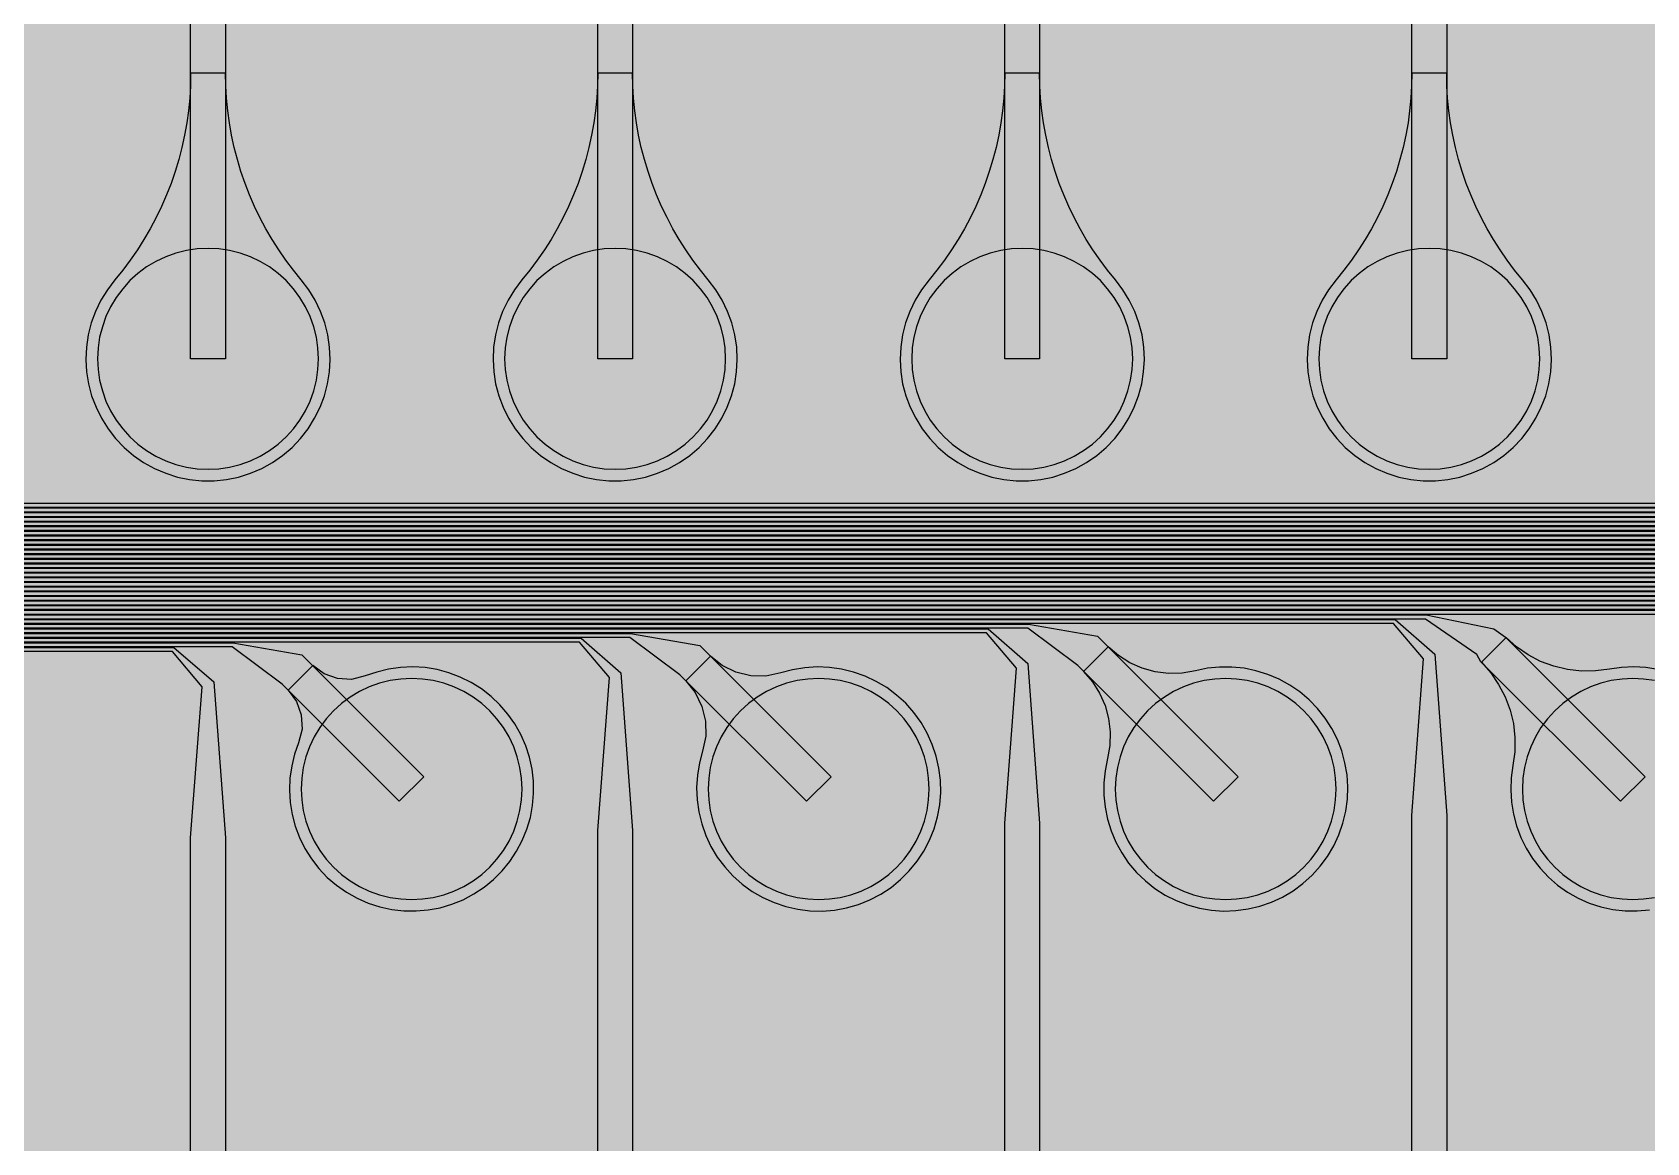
# Model space of a CAD drawing. Header units: metres. Extents: x -7231 to 10969, y -37556 to 1873.
# Drawn here: x -5395 to -4007, y -20345 to -19390 of the extents above; entities that cross this region are included whole.
import ezdxf

# ---------------------------------------------------------------- set-up
doc = ezdxf.new("R2010")
doc.units = ezdxf.units.M
for name, color, linetype in [('Metal1', 4, 'CONTINUOUS'), ('Metal2', 3, 'CONTINUOUS'), ('Polyimide', 7, 'CONTINUOUS'), ('Polyimide_Negative', 5, 'CONTINUOUS')]:
    doc.layers.add(name, color=color, linetype=linetype)

msp = doc.modelspace()

# ---------------------------------------------------------------- hatches: boundary and pattern name
at = {"layer": 'Polyimide'}
msp.add_hatch(color=7, dxfattribs=at).paths.add_polyline_path([(4065.7, -468), (4066.7, -502), (4068.5, -536), (4071.4, -570), (4075.5, -604), (4081, -638), (4088, -672), (4096.5, -706), (4106.6, -740), (4118.3, -774), (4131.6, -808), (4146.5, -842), (4162.9, -876), (4180.7, -910), (4199.8, -944), (4220.2, -978), (4241.7, -1012), (4264.2, -1046), (4287.5, -1080), (4311.5, -1114), (4336, -1148), (4360.9, -1182), (4385.9, -1216), (4410.9, -1250), (4435.7, -1284), (4460.2, -1318), (4484.2, -1352), (4507.5, -1385.9), (4530, -1419.9), (4551.5, -1453.9), (4571.9, -1487.9), (4591.1, -1521.9), (4608.9, -1555.9), (4625.3, -1589.9), (4640.1, -1623.9), (4653.4, -1657.9), (4665.1, -1691.9), (4675.2, -1725.9), (4683.7, -1759.9), (4690.7, -1793.9), (4696.2, -1827.9), (4700.3, -1861.9), (4703.2, -1895.9), (4705.1, -1929.9), (4706.1, -1963.9), (4706.4, -1997.9), (4706.5, -2031.9), (4706.5, -4793), (4710, -4838.4), (4720.2, -4882.7), (4737.1, -4925), (4760.1, -4964.2), (4788.9, -4999.5), (4822.6, -5030), (4860.5, -5055.1), (4901.8, -5074.2), (4901.8, -5074.2), (4970.7, -5105.2), (5034.7, -5145.3), (5092.8, -5193.5), (5143.8, -5249.2), (5186.9, -5311.2), (5221.2, -5378.4), (5246.2, -5449.7), (5261.4, -5523.7), (5266.5, -5599), (5261.4, -5674.3), (5246.2, -5748.3), (5221.2, -5819.6), (5186.9, -5886.8), (5143.8, -5948.8), (5092.8, -6004.5), (5034.7, -6052.7), (4970.7, -6092.8), (4901.8, -6123.8), (4860.5, -6142.9), (4822.6, -6168), (4788.9, -6198.5), (4760.1, -6233.8), (4737.1, -6273), (4720.2, -6315.3), (4710, -6359.6), (4706.5, -6405), (4706.5, -9221.5), (4710, -9266.9), (4720.2, -9311.2), (4737.1, -9353.5), (4760.1, -9392.7), (4788.9, -9428), (4822.6, -9458.5), (4860.5, -9483.6), (4901.8, -9502.7), (4970.7, -9533.7), (5034.7, -9573.8), (5092.8, -9622), (5143.8, -9677.7), (5186.9, -9739.7), (5221.2, -9806.9), (5246.2, -9878.2), (5261.4, -9952.2), (5266.5, -10027.5), (5261.4, -10102.8), (5246.2, -10176.8), (5221.2, -10248.1), (5186.9, -10315.3), (5143.8, -10377.3), (5092.8, -10433), (5034.7, -10481.2), (4970.7, -10521.3), (4901.8, -10552.3), (4860.5, -10571.4), (4822.6, -10596.5), (4788.9, -10627), (4760.1, -10662.3), (4737.1, -10701.5), (4720.2, -10743.8), (4710, -10788.1), (4706.5, -10833.5), (4706.5, -13650), (4710, -13695.4), (4720.2, -13739.7), (4737.1, -13782), (4760.1, -13821.2), (4788.9, -13856.5), (4822.6, -13887), (4860.5, -13912.1), (4901.8, -13931.2), (4970.7, -13962.2), (5034.7, -14002.2), (5092.8, -14050.5), (5143.8, -14106.2), (5186.9, -14168.2), (5221.2, -14235.4), (5246.2, -14306.7), (5261.4, -14380.7), (5266.5, -14456), (5261.4, -14531.3), (5246.2, -14605.3), (5221.2, -14676.5), (5186.9, -14743.8), (5143.8, -14805.8), (5092.8, -14861.5), (5034.7, -14909.7), (4970.7, -14949.8), (4901.8, -14980.8), (4860.5, -14999.9), (4822.6, -15025), (4788.9, -15055.5), (4760.1, -15090.8), (4737.1, -15130), (4720.2, -15172.3), (4710, -15216.6), (4706.5, -15262), (4706.5, -15456), (4720.9, -15750), (4764.1, -16041.3), (4835.7, -16326.8), (4934.9, -16604), (5060.7, -16870.2), (5212.1, -17122.7), (5387.5, -17359.2), (5585.2, -17577.3), (5803.3, -17775), (6039.8, -17950.4), (6292.3, -18101.8), (6558.4, -18227.6), (6835.6, -18326.8), (7121.2, -18398.3), (7412.4, -18441.5), (7706.5, -18456), (9969, -18456), (10047.4, -18459.8), (10125.1, -18471.4), (10201.2, -18490.4), (10275.2, -18516.9), (10346.1, -18550.5), (10413.5, -18590.8), (10476.5, -18637.6), (10534.7, -18690.3), (10587.4, -18748.5), (10634.2, -18811.5), (10674.5, -18878.9), (10708.1, -18949.8), (10734.6, -19023.8), (10753.6, -19099.9), (10765.2, -19177.6), (10769, -19256), (10769, -20895.8), (10730.2, -20951.4), (10694.6, -21009.1), (10662.2, -21068.6), (10633.2, -21129.9), (10607.6, -21192.7), (10585.5, -21256.7), (10566.9, -21322), (10552, -21388.1), (10540.8, -21455), (10533.4, -21522.3), (10529.6, -21590), (10529.6, -21657.8), (10533.4, -21725.5), (10540.8, -21792.9), (10552, -21859.7), (10566.9, -21925.9), (10585.5, -21991.1), (10607.6, -22055.2), (10633.2, -22117.9), (10662.2, -22179.2), (10694.6, -22238.7), (10730.2, -22296.4), (10769, -22352), (10769, -32454.2), (10728.7, -32510.5), (10691.7, -32568.9), (10658, -32629.3), (10627.8, -32691.6), (10601.2, -32755.4), (10578.2, -32820.7), (10558.9, -32887.1), (10543.4, -32954.5), (10531.8, -33022.7), (10524, -33091.4), (10520.1, -33160.5), (10520.1, -33229.7), (10524, -33298.8), (10531.8, -33367.5), (10543.4, -33435.7), (10558.9, -33503.1), (10578.2, -33569.5), (10601.2, -33634.8), (10627.8, -33698.6), (10658, -33760.8), (10691.7, -33821.3), (10728.7, -33879.7), (10769, -33936), (10769, -36556), (10765.2, -36634.4), (10753.6, -36712.1), (10734.6, -36788.2), (10708.1, -36862.1), (10674.5, -36933.1), (10634.2, -37000.5), (10587.4, -37063.5), (10534.7, -37121.7), (10476.5, -37174.4), (10413.5, -37221.2), (10346.1, -37261.5), (10275.2, -37295.1), (10201.2, -37321.6), (10125.1, -37340.6), (10047.4, -37352.1), (9969, -37356), (-6231, -37356), (-6309.4, -37352.1), (-6387.1, -37340.6), (-6463.2, -37321.6), (-6537.2, -37295.1), (-6608.1, -37261.5), (-6675.5, -37221.2), (-6738.5, -37174.4), (-6796.7, -37121.7), (-6849.4, -37063.5), (-6896.2, -37000.5), (-6936.5, -36933.1), (-6970.1, -36862.1), (-6996.6, -36788.2), (-7015.6, -36712.1), (-7027.2, -36634.4), (-7031, -36556), (-7031, -33936), (-6990.7, -33879.8), (-6953.7, -33821.3), (-6920, -33760.9), (-6889.8, -33698.6), (-6863.2, -33634.8), (-6840.2, -33569.5), (-6820.9, -33503.1), (-6805.4, -33435.7), (-6793.7, -33367.5), (-6785.9, -33298.8), (-6782, -33229.7), (-6782, -33160.5), (-6785.9, -33091.4), (-6793.7, -33022.7), (-6805.4, -32954.5), (-6820.9, -32887.1), (-6840.2, -32820.6), (-6863.2, -32755.4), (-6889.8, -32691.5), (-6920, -32629.3), (-6953.7, -32568.9), (-6990.7, -32510.4), (-7031, -32454.2), (-7031, -22364.8), (-6990.7, -22308.6), (-6953.7, -22250.1), (-6920, -22189.7), (-6889.8, -22127.5), (-6863.2, -22063.6), (-6840.2, -21998.4), (-6820.9, -21931.9), (-6805.4, -21864.5), (-6793.7, -21796.3), (-6785.9, -21727.6), (-6782, -21658.5), (-6782, -21589.3), (-6785.9, -21520.3), (-6793.7, -21451.5), (-6805.4, -21383.3), (-6820.9, -21315.9), (-6840.2, -21249.5), (-6863.2, -21184.2), (-6889.8, -21120.4), (-6920, -21058.1), (-6953.7, -20997.7), (-6990.7, -20939.3), (-7031, -20883), (-7031, -19256), (-7027.2, -19177.6), (-7015.6, -19099.9), (-6996.6, -19023.8), (-6970.1, -18949.8), (-6936.5, -18878.9), (-6896.2, -18811.5), (-6849.4, -18748.5), (-6796.7, -18690.3), (-6738.5, -18637.6), (-6675.5, -18590.8), (-6608.1, -18550.5), (-6537.2, -18516.9), (-6463.2, -18490.4), (-6387.1, -18471.4), (-6309.4, -18459.8), (-6231, -18456), (-3968.5, -18456), (-3674.4, -18441.5), (-3383.2, -18398.3), (-3097.6, -18326.8), (-2820.4, -18227.6), (-2554.3, -18101.8), (-2301.8, -17950.4), (-2065.3, -17775), (-1847.2, -17577.3), (-1649.5, -17359.2), (-1474.1, -17122.7), (-1322.7, -16870.2), (-1196.9, -16604), (-1097.7, -16326.8), (-1026.1, -16041.3), (-982.9, -15750), (-968.5, -15456), (-968.5, -15262), (-972, -15216.6), (-982.2, -15172.3), (-999.1, -15130), (-1022.1, -15090.8), (-1050.9, -15055.5), (-1084.6, -15025), (-1122.5, -14999.9), (-1163.8, -14980.8), (-1232.7, -14949.8), (-1296.7, -14909.7), (-1354.8, -14861.5), (-1405.8, -14805.8), (-1448.9, -14743.8), (-1483.2, -14676.5), (-1508.2, -14605.3), (-1523.4, -14531.3), (-1528.5, -14456), (-1523.4, -14380.7), (-1508.2, -14306.7), (-1483.2, -14235.4), (-1448.9, -14168.2), (-1405.8, -14106.2), (-1354.8, -14050.5), (-1296.7, -14002.2), (-1232.7, -13962.2), (-1163.8, -13931.2), (-1122.5, -13912.1), (-1084.6, -13887), (-1050.9, -13856.5), (-1022.1, -13821.2), (-999.1, -13782), (-982.2, -13739.7), (-972, -13695.4), (-968.5, -13650), (-968.5, -12309.6), (-972, -12264.3), (-982.2, -12219.9), (-999.1, -12177.7), (-1022.1, -12138.5), (-1050.9, -12103.2), (-1084.6, -12072.6), (-1122.5, -12047.5), (-1163.8, -12028.5), (-1232.7, -11997.4), (-1296.7, -11957.4), (-1354.8, -11909.1), (-1405.8, -11853.5), (-1448.9, -11791.5), (-1483.2, -11724.2), (-1508.2, -11653), (-1523.4, -11579), (-1528.5, -11503.7), (-1523.4, -11428.3), (-1508.2, -11354.4), (-1483.2, -11283.1), (-1448.9, -11215.9), (-1405.8, -11153.8), (-1354.8, -11098.2), (-1296.7, -11049.9), (-1232.7, -11009.9), (-1163.8, -10978.8), (-1122.5, -10959.8), (-1084.6, -10934.7), (-1050.9, -10904.1), (-1022.1, -10868.9), (-999.1, -10829.6), (-982.2, -10787.4), (-972, -10743), (-968.5, -10697.7), (-968.5, -9357.3), (-972, -9311.9), (-982.2, -9267.6), (-999.1, -9225.4), (-1022.1, -9186.1), (-1050.9, -9150.8), (-1084.6, -9120.3), (-1122.5, -9095.2), (-1163.8, -9076.2), (-1163.8, -9076.2), (-1232.7, -9045.1), (-1296.7, -9005.1), (-1354.8, -8956.8), (-1405.8, -8901.1), (-1448.9, -8839.1), (-1483.2, -8771.9), (-1508.2, -8700.6), (-1523.4, -8626.7), (-1528.5, -8551.3), (-1523.4, -8476), (-1508.2, -8402), (-1483.2, -8330.8), (-1448.9, -8263.5), (-1405.8, -8201.5), (-1354.8, -8145.9), (-1296.7, -8097.6), (-1232.7, -8057.6), (-1163.8, -8026.5), (-1163.8, -8026.5), (-1122.5, -8007.4), (-1084.6, -7982.4), (-1050.9, -7951.8), (-1022.1, -7916.5), (-999.1, -7877.3), (-982.2, -7835), (-972, -7790.7), (-968.5, -7745.4), (-968.5, -6405), (-972, -6359.6), (-982.2, -6315.3), (-999.1, -6273), (-1022.1, -6233.8), (-1050.9, -6198.5), (-1084.6, -6168), (-1122.5, -6142.9), (-1163.8, -6123.8), (-1163.8, -6123.8), (-1232.7, -6092.8), (-1296.7, -6052.7), (-1354.8, -6004.5), (-1405.8, -5948.8), (-1448.9, -5886.8), (-1483.2, -5819.6), (-1508.2, -5748.3), (-1523.4, -5674.3), (-1528.5, -5599), (-1523.4, -5523.7), (-1508.2, -5449.7), (-1483.2, -5378.4), (-1448.9, -5311.2), (-1405.8, -5249.2), (-1354.8, -5193.5), (-1296.7, -5145.3), (-1232.7, -5105.2), (-1163.8, -5074.2), (-1163.8, -5074.2), (-1122.5, -5055.1), (-1084.6, -5030), (-1050.9, -4999.5), (-1022.1, -4964.2), (-999.1, -4925), (-982.2, -4882.7), (-972, -4838.4), (-968.5, -4793), (-968.5, -2031.9), (-968.4, -1997.9), (-968.1, -1963.9), (-967.1, -1929.9), (-965.2, -1895.9), (-962.2, -1861.9), (-958, -1827.9), (-952.4, -1793.9), (-945.3, -1759.9), (-936.6, -1725.9), (-926.4, -1691.9), (-914.4, -1657.9), (-900.9, -1623.9), (-885.7, -1589.9), (-869.1, -1555.9), (-850.9, -1521.9), (-831.4, -1487.9), (-810.6, -1453.9), (-788.7, -1419.9), (-765.8, -1385.9), (-742.1, -1352), (-717.6, -1318), (-692.7, -1284), (-667.4, -1250), (-641.9, -1216), (-616.4, -1182), (-591.1, -1148), (-566.1, -1114), (-541.7, -1080), (-517.9, -1046), (-495, -1012), (-473.1, -978), (-452.4, -944), (-432.8, -910), (-414.7, -876), (-398, -842), (-382.9, -808), (-369.3, -774), (-357.4, -740), (-347.1, -706), (-338.4, -672), (-331.3, -638), (-325.7, -604), (-321.5, -570), (-318.6, -536), (-316.7, -502), (-315.7, -468), (-315.3, -434), (-315.2, -400), (-315.2, 401), (-315.2, 451), (-315.2, 1644), (-270.2, 1644), (-270, 1637.1), (-269.4, 1630.3), (-268.2, 1623.5), (-266.7, 1616.8), (-264.7, 1610.2), (-262.3, 1603.8), (-259.4, 1597.6), (-256.2, 1591.5), (-252.6, 1585.7), (-248.6, 1580.1), (-244.2, 1574.8), (-239.5, 1569.8), (-234.5, 1565.1), (-229.2, 1560.7), (-223.6, 1556.7), (-217.8, 1553.1), (-211.7, 1549.8), (-205.4, 1547), (-199, 1544.6), (-192.4, 1542.6), (-185.7, 1541), (-179, 1539.9), (-172.1, 1539.2), (-165.2, 1539), (-158.4, 1539.2), (-151.5, 1539.9), (-144.8, 1541), (-138.1, 1542.6), (-131.5, 1544.6), (-125.1, 1547), (-118.8, 1549.8), (-112.8, 1553.1), (-106.9, 1556.7), (-101.3, 1560.7), (-96, 1565.1), (-91, 1569.8), (-86.3, 1574.8), (-81.9, 1580.1), (-77.9, 1585.7), (-74.3, 1591.5), (-71.1, 1597.6), (-68.2, 1603.8), (-65.8, 1610.2), (-63.8, 1616.8), (-62.3, 1623.5), (-61.1, 1630.3), (-60.5, 1637.1), (-60.2, 1644), (1853, 1644), (1853, 1573), (3815.2, 1573), (3815.5, 1579.5), (3816.1, 1586.1), (3817.2, 1592.5), (3818.7, 1598.9), (3820.6, 1605.1), (3822.9, 1611.3), (3825.6, 1617.2), (3828.6, 1623), (3832.1, 1628.6), (3835.9, 1633.9), (3840.1, 1638.9), (3844.5, 1643.7), (3849.3, 1648.2), (3854.4, 1652.3), (3859.7, 1656.1), (3865.2, 1659.6), (3871, 1662.7), (3877, 1665.4), (3883.1, 1667.7), (3889.4, 1669.6), (3895.7, 1671.1), (3902.2, 1672.1), (3908.7, 1672.8), (3915.2, 1673), (3921.8, 1672.8), (3928.3, 1672.1), (3934.8, 1671.1), (3941.1, 1669.6), (3947.4, 1667.7), (3953.5, 1665.4), (3959.5, 1662.7), (3965.2, 1659.6), (3970.8, 1656.1), (3976.1, 1652.3), (3981.2, 1648.2), (3986, 1643.7), (3990.4, 1638.9), (3994.6, 1633.9), (3998.4, 1628.6), (4001.9, 1623), (4004.9, 1617.2), (4007.6, 1611.3), (4009.9, 1605.1), (4011.8, 1598.9), (4013.3, 1592.5), (4014.4, 1586.1), (4015, 1579.5), (4015.2, 1573), (4065.2, 1573), (4065.2, 451), (4065.2, 401), (4065.2, -400), (4065.3, -434), (4065.7, -468)])

# ---------------------------------------------------------------- linework, layer by layer
at = {"layer": 'Metal1'}
for points in [[(457.7, -21134.7), (-5866.2, -21134.7), (-5897.2, -21103.7), (-5897.2, -18816.3), (-5866.2, -18785.2), (-4222.8, -18785.2), (-4188.6, -18815), (-4178.5, -18953.9), (-4178.5, -19671), (-4208.5, -19671), (-4208.5, -18953.9), (-4198.4, -18819), (-4224.2, -18788.8), (-5864.8, -18788.8), (-5893.7, -18817.7), (-5893.7, -21102.3), (-5864.8, -21131.2), (456.3, -21131.2)], [(449.7, -21126.7), (-5858.2, -21126.7), (-5889.2, -21095.7), (-5889.2, -18824.3), (-5858.2, -18793.2), (-4572.8, -18793.2), (-4538.6, -18823), (-4528.5, -18960.3), (-4528.5, -19671), (-4558.5, -19671), (-4558.5, -18960.3), (-4548.4, -18827), (-4574.2, -18796.8), (-5856.8, -18796.8), (-5885.7, -18825.7), (-5885.7, -21094.3), (-5856.8, -21123.2), (448.3, -21123.2)], [(441.7, -21118.7), (-5850.2, -21118.7), (-5881.2, -21087.7), (-5881.2, -18832.3), (-5850.2, -18801.2), (-4922.8, -18801.2), (-4888.6, -18831), (-4878.5, -18966.7), (-4878.5, -19671), (-4908.5, -19671), (-4908.5, -18966.7), (-4898.4, -18835), (-4924.2, -18804.8), (-5848.8, -18804.8), (-5877.7, -18833.7), (-5877.7, -21086.3), (-5848.8, -21115.2), (440.3, -21115.2)], [(433.7, -21110.7), (-5842.2, -21110.7), (-5873.2, -21079.7), (-5873.2, -18840.3), (-5842.2, -18809.2), (-5272.8, -18809.2), (-5238.5, -18838.9), (-5228.5, -18973.1), (-5228.5, -19671), (-5258.5, -19671), (-5258.5, -18973.1), (-5248.5, -18843.1), (-5274.2, -18812.8), (-5840.8, -18812.8), (-5869.7, -18841.7), (-5869.7, -21078.3), (-5840.8, -21107.2), (432.3, -21107.2)], [(425.7, -21102.7), (-5834.2, -21102.7), (-5865.2, -21071.7), (-5865.2, -19830.3), (-5834.2, -19799.2), (-22.8, -19799.2)], [(-24.2, -19802.8), (-5832.8, -19802.8), (-5861.7, -19831.7), (-5861.7, -21070.3), (-5832.8, -21099.2), (424.3, -21099.2)], [(417.7, -21094.7), (-5826.2, -21094.7), (-5857.2, -21063.7), (-5857.2, -19838.3), (-5826.2, -19807.2), (-372.8, -19807.2)], [(-374.2, -19810.8), (-5824.8, -19810.8), (-5853.7, -19839.7), (-5853.7, -21062.3), (-5824.8, -21091.2), (416.3, -21091.2)], [(409.7, -21086.7), (-5818.2, -21086.7), (-5849.2, -21055.7), (-5849.2, -19846.3), (-5818.2, -19815.2), (-722.8, -19815.2)], [(-724.2, -19818.8), (-5816.8, -19818.8), (-5845.7, -19847.7), (-5845.7, -21054.3), (-5816.8, -21083.2), (408.3, -21083.2)], [(401.7, -21078.7), (-5810.2, -21078.7), (-5841.2, -21047.7), (-5841.2, -19854.3), (-5810.2, -19823.2), (-1072.8, -19823.2)], [(-1074.2, -19826.8), (-5808.8, -19826.8), (-5837.7, -19855.7), (-5837.7, -21046.3), (-5808.8, -21075.2), (400.3, -21075.2)], [(393.7, -21070.7), (-5802.2, -21070.7), (-5833.2, -21039.7), (-5833.2, -19862.3), (-5802.2, -19831.2), (-1422.8, -19831.2)], [(-1424.2, -19834.8), (-5800.8, -19834.8), (-5829.7, -19863.7), (-5829.7, -21038.3), (-5800.8, -21067.2), (392.3, -21067.2)], [(385.7, -21062.7), (-5794.2, -21062.7), (-5825.2, -21031.7), (-5825.2, -19870.3), (-5794.2, -19839.2), (-1772.8, -19839.2)], [(-1774.2, -19842.8), (-5792.8, -19842.8), (-5821.7, -19871.7), (-5821.7, -21030.3), (-5792.8, -21059.2), (384.3, -21059.2)], [(377.7, -21054.7), (-5786.2, -21054.7), (-5817.2, -21023.7), (-5817.2, -19878.3), (-5786.2, -19847.2), (-2122.8, -19847.2)], [(-2124.2, -19850.8), (-5784.8, -19850.8), (-5813.7, -19879.7), (-5813.7, -21022.3), (-5784.8, -21051.2), (376.3, -21051.2)], [(369.7, -21046.7), (-5778.2, -21046.7), (-5809.2, -21015.7), (-5809.2, -19886.3), (-5778.2, -19855.2), (-2472.8, -19855.2)], [(-2474.2, -19858.8), (-5776.8, -19858.8), (-5805.7, -19887.7), (-5805.7, -21014.3), (-5776.8, -21043.2), (368.3, -21043.2)], [(361.7, -21038.7), (-5770.2, -21038.7), (-5801.2, -21007.7), (-5801.2, -19894.3), (-5770.2, -19863.2), (-2822.8, -19863.2), (-2788.7, -19893), (-2778.5, -20038.3), (-2778.5, -20781), (-2808.5, -20781), (-2808.5, -20038.3), (-2798.3, -19897), (-2824.2, -19866.8), (-5768.8, -19866.8), (-5797.7, -19895.7), (-5797.7, -21006.3), (-5768.8, -21035.2), (360.3, -21035.2)], [(353.7, -21030.7), (-5762.2, -21030.7), (-5793.2, -20999.7), (-5793.2, -19902.3), (-5762.2, -19871.2), (-3172.8, -19871.2), (-3138.7, -19901), (-3128.5, -20044.7), (-3128.5, -20781), (-3158.5, -20781), (-3158.5, -20044.7), (-3148.3, -19905), (-3174.2, -19874.8), (-5760.8, -19874.8), (-5789.7, -19903.7), (-5789.7, -20998.3), (-5760.8, -21027.2), (352.3, -21027.2)], [(345.7, -21022.7), (-5754.2, -21022.7), (-5785.2, -20991.7), (-5785.2, -19910.3), (-5754.2, -19879.2), (-3522.8, -19879.2), (-3488.7, -19909), (-3478.5, -20051.1), (-3478.5, -20781), (-3508.5, -20781), (-3508.5, -20051.1), (-3498.3, -19913), (-3524.2, -19882.8), (-5752.8, -19882.8), (-5781.7, -19911.7), (-5781.7, -20990.3), (-5752.8, -21019.2), (344.3, -21019.2)], [(337.7, -21014.7), (-5746.2, -21014.7), (-5777.2, -20983.7), (-5777.2, -19918.3), (-5746.2, -19887.2), (-3872.8, -19887.2), (-3838.6, -19917), (-3828.5, -20057.5), (-3828.5, -20781), (-3858.5, -20781), (-3858.5, -20057.5), (-3848.4, -19921), (-3874.2, -19890.8), (-5744.8, -19890.8), (-5773.7, -19919.7), (-5773.7, -20982.3), (-5744.8, -21011.2), (336.3, -21011.2)], [(329.7, -21006.7), (-5738.2, -21006.7), (-5769.2, -20975.7), (-5769.2, -19926.3), (-5738.2, -19895.2), (-4222.8, -19895.2), (-4188.6, -19925), (-4178.5, -20063.9), (-4178.5, -20781), (-4208.5, -20781), (-4208.5, -20063.9), (-4198.4, -19929), (-4224.2, -19898.8), (-5736.8, -19898.8), (-5765.7, -19927.7), (-5765.7, -20974.3), (-5736.8, -21003.2), (328.3, -21003.2)], [(321.7, -20998.7), (-5730.2, -20998.7), (-5761.2, -20967.7), (-5761.2, -19934.3), (-5730.2, -19903.2), (-4572.8, -19903.2), (-4538.6, -19933), (-4528.5, -20070.3), (-4528.5, -20781), (-4558.5, -20781), (-4558.5, -20070.3), (-4548.4, -19937), (-4574.2, -19906.8), (-5728.8, -19906.8), (-5757.7, -19935.7), (-5757.7, -20966.3), (-5728.8, -20995.2), (320.3, -20995.2)], [(313.7, -20990.7), (-5722.2, -20990.7), (-5753.2, -20959.7), (-5753.2, -19942.3), (-5722.2, -19911.2), (-4922.8, -19911.2), (-4888.6, -19941), (-4878.5, -20076.7), (-4878.5, -20781), (-4908.5, -20781), (-4908.5, -20076.7), (-4898.4, -19945), (-4924.2, -19914.8), (-5720.8, -19914.8), (-5749.7, -19943.7), (-5749.7, -20958.3), (-5720.8, -20987.2), (312.3, -20987.2)], [(305.7, -20982.7), (-5714.2, -20982.7), (-5745.2, -20951.7), (-5745.2, -19950.3), (-5714.2, -19919.2), (-5272.8, -19919.2), (-5238.5, -19948.9), (-5228.5, -20083.1), (-5228.5, -20781), (-5258.5, -20781), (-5258.5, -20083.1), (-5248.5, -19953.1), (-5274.2, -19922.8), (-5712.8, -19922.8), (-5741.7, -19951.7), (-5741.7, -20950.3), (-5712.8, -20979.2), (304.3, -20979.2)]]:
    msp.add_lwpolyline(points, dxfattribs=at)
for points in [[(-5258.5, -19425.4), (-5258.7, -19436.2), (-5259.3, -19446.9), (-5260.4, -19457.6), (-5261.8, -19468.2), (-5263.7, -19478.8), (-5266, -19489.3), (-5268.7, -19499.6), (-5271.8, -19509.9), (-5275.3, -19520.1), (-5279.2, -19530.1), (-5283.5, -19539.9), (-5288.1, -19549.6), (-5293.2, -19559.1), (-5298.6, -19568.4), (-5304.3, -19577.4), (-5310.4, -19586.2), (-5316.9, -19594.8), (-5323.6, -19603.1), (-5330.1, -19611.6), (-5335.6, -19620.6), (-5340.2, -19630.2), (-5343.9, -19640.1), (-5346.5, -19650.4), (-5348, -19660.9), (-5348.5, -19671.5), (-5347.9, -19682.1), (-5346.3, -19692.6), (-5343.6, -19702.8), (-5339.8, -19712.7), (-5335.1, -19722.2), (-5329.5, -19731.2), (-5323, -19739.6), (-5315.7, -19747.3), (-5307.6, -19754.2), (-5298.9, -19760.2), (-5289.6, -19765.3), (-5279.9, -19769.5), (-5269.7, -19772.7), (-5259.4, -19774.8), (-5248.8, -19775.9), (-5238.2, -19775.9), (-5227.6, -19774.8), (-5217.3, -19772.7), (-5207.1, -19769.5), (-5197.4, -19765.3), (-5188.1, -19760.2), (-5179.4, -19754.2), (-5171.3, -19747.3), (-5164, -19739.6), (-5157.5, -19731.2), (-5151.9, -19722.2), (-5147.2, -19712.7), (-5143.4, -19702.8), (-5140.7, -19692.6), (-5139.1, -19682.1), (-5138.5, -19671.5), (-5139, -19660.9), (-5140.5, -19650.4), (-5143.1, -19640.1), (-5146.8, -19630.2), (-5151.4, -19620.6), (-5156.9, -19611.6), (-5163.4, -19603.1), (-5170.1, -19594.8), (-5176.6, -19586.2), (-5182.7, -19577.4), (-5188.4, -19568.4), (-5193.8, -19559.1), (-5198.9, -19549.6), (-5203.5, -19539.9), (-5207.8, -19530.1), (-5211.7, -19520.1), (-5215.2, -19509.9), (-5218.3, -19499.6), (-5221, -19489.3), (-5223.3, -19478.8), (-5225.2, -19468.2), (-5226.6, -19457.6), (-5227.7, -19446.9), (-5228.3, -19436.2), (-5228.5, -19425.4), (-5258.5, -19425.4)], [(-4908.5, -19425.4), (-4908.7, -19436.2), (-4909.3, -19446.9), (-4910.4, -19457.6), (-4911.8, -19468.2), (-4913.7, -19478.8), (-4916, -19489.3), (-4918.7, -19499.6), (-4921.8, -19509.9), (-4925.3, -19520.1), (-4929.2, -19530.1), (-4933.5, -19539.9), (-4938.1, -19549.6), (-4943.2, -19559.1), (-4948.6, -19568.4), (-4954.3, -19577.4), (-4960.4, -19586.2), (-4966.9, -19594.8), (-4973.6, -19603.1), (-4980.1, -19611.6), (-4985.6, -19620.6), (-4990.2, -19630.2), (-4993.9, -19640.1), (-4996.5, -19650.4), (-4998, -19660.9), (-4998.5, -19671.5), (-4997.9, -19682.1), (-4996.3, -19692.6), (-4993.6, -19702.8), (-4989.8, -19712.7), (-4985.1, -19722.2), (-4979.5, -19731.2), (-4973, -19739.6), (-4965.7, -19747.3), (-4957.6, -19754.2), (-4948.9, -19760.2), (-4939.6, -19765.3), (-4929.9, -19769.5), (-4919.7, -19772.7), (-4909.4, -19774.8), (-4898.8, -19775.9), (-4888.2, -19775.9), (-4877.6, -19774.8), (-4867.3, -19772.7), (-4857.1, -19769.5), (-4847.4, -19765.3), (-4838.1, -19760.2), (-4829.4, -19754.2), (-4821.3, -19747.3), (-4814, -19739.6), (-4807.5, -19731.2), (-4801.9, -19722.2), (-4797.2, -19712.7), (-4793.4, -19702.8), (-4790.7, -19692.6), (-4789.1, -19682.1), (-4788.5, -19671.5), (-4789, -19660.9), (-4790.5, -19650.4), (-4793.1, -19640.1), (-4796.8, -19630.2), (-4801.4, -19620.6), (-4806.9, -19611.6), (-4813.4, -19603.1), (-4820.1, -19594.8), (-4826.6, -19586.2), (-4832.7, -19577.4), (-4838.4, -19568.4), (-4843.8, -19559.1), (-4848.9, -19549.6), (-4853.5, -19539.9), (-4857.8, -19530.1), (-4861.7, -19520.1), (-4865.2, -19509.9), (-4868.3, -19499.6), (-4871, -19489.3), (-4873.3, -19478.8), (-4875.2, -19468.2), (-4876.6, -19457.6), (-4877.7, -19446.9), (-4878.3, -19436.2), (-4878.5, -19425.4), (-4908.5, -19425.4)], [(-4558.5, -19425.4), (-4558.7, -19436.2), (-4559.3, -19446.9), (-4560.4, -19457.6), (-4561.8, -19468.2), (-4563.7, -19478.8), (-4566, -19489.3), (-4568.7, -19499.6), (-4571.8, -19509.9), (-4575.3, -19520.1), (-4579.2, -19530.1), (-4583.5, -19539.9), (-4588.1, -19549.6), (-4593.2, -19559.1), (-4598.6, -19568.4), (-4604.3, -19577.4), (-4610.4, -19586.2), (-4616.9, -19594.8), (-4623.6, -19603.1), (-4630.1, -19611.6), (-4635.6, -19620.6), (-4640.2, -19630.2), (-4643.9, -19640.1), (-4646.5, -19650.4), (-4648, -19660.9), (-4648.5, -19671.5), (-4647.9, -19682.1), (-4646.3, -19692.6), (-4643.6, -19702.8), (-4639.8, -19712.7), (-4635.1, -19722.2), (-4629.5, -19731.2), (-4623, -19739.6), (-4615.7, -19747.3), (-4607.6, -19754.2), (-4598.9, -19760.2), (-4589.6, -19765.3), (-4579.9, -19769.5), (-4569.7, -19772.7), (-4559.4, -19774.8), (-4548.8, -19775.9), (-4538.2, -19775.9), (-4527.6, -19774.8), (-4517.3, -19772.7), (-4507.1, -19769.5), (-4497.4, -19765.3), (-4488.1, -19760.2), (-4479.4, -19754.2), (-4471.3, -19747.3), (-4464, -19739.6), (-4457.5, -19731.2), (-4451.9, -19722.2), (-4447.2, -19712.7), (-4443.4, -19702.8), (-4440.7, -19692.6), (-4439.1, -19682.1), (-4438.5, -19671.5), (-4439, -19660.9), (-4440.5, -19650.4), (-4443.1, -19640.1), (-4446.8, -19630.2), (-4451.4, -19620.6), (-4456.9, -19611.6), (-4463.4, -19603.1), (-4470.1, -19594.8), (-4476.6, -19586.2), (-4482.7, -19577.4), (-4488.4, -19568.4), (-4493.8, -19559.1), (-4498.9, -19549.6), (-4503.5, -19539.9), (-4507.8, -19530.1), (-4511.7, -19520.1), (-4515.2, -19509.9), (-4518.3, -19499.6), (-4521, -19489.3), (-4523.3, -19478.8), (-4525.2, -19468.2), (-4526.6, -19457.6), (-4527.7, -19446.9), (-4528.3, -19436.2), (-4528.5, -19425.4), (-4558.5, -19425.4)], [(-4208.5, -19425.4), (-4208.7, -19436.2), (-4209.3, -19446.9), (-4210.4, -19457.6), (-4211.8, -19468.2), (-4213.7, -19478.8), (-4216, -19489.3), (-4218.7, -19499.6), (-4221.8, -19509.9), (-4225.3, -19520.1), (-4229.2, -19530.1), (-4233.5, -19539.9), (-4238.1, -19549.6), (-4243.2, -19559.1), (-4248.6, -19568.4), (-4254.3, -19577.4), (-4260.4, -19586.2), (-4266.9, -19594.8), (-4273.6, -19603.1), (-4280.1, -19611.6), (-4285.6, -19620.6), (-4290.2, -19630.2), (-4293.9, -19640.1), (-4296.5, -19650.4), (-4298, -19660.9), (-4298.5, -19671.5), (-4297.9, -19682.1), (-4296.3, -19692.6), (-4293.6, -19702.8), (-4289.8, -19712.7), (-4285.1, -19722.2), (-4279.5, -19731.2), (-4273, -19739.6), (-4265.7, -19747.3), (-4257.6, -19754.2), (-4248.9, -19760.2), (-4239.6, -19765.3), (-4229.9, -19769.5), (-4219.7, -19772.7), (-4209.4, -19774.8), (-4198.8, -19775.9), (-4188.2, -19775.9), (-4177.6, -19774.8), (-4167.3, -19772.7), (-4157.1, -19769.5), (-4147.4, -19765.3), (-4138.1, -19760.2), (-4129.4, -19754.2), (-4121.3, -19747.3), (-4114, -19739.6), (-4107.5, -19731.2), (-4101.9, -19722.2), (-4097.2, -19712.7), (-4093.4, -19702.8), (-4090.7, -19692.6), (-4089.1, -19682.1), (-4088.5, -19671.5), (-4089, -19660.9), (-4090.5, -19650.4), (-4093.1, -19640.1), (-4096.8, -19630.2), (-4101.4, -19620.6), (-4106.9, -19611.6), (-4113.4, -19603.1), (-4120.1, -19594.8), (-4126.6, -19586.2), (-4132.7, -19577.4), (-4138.4, -19568.4), (-4143.8, -19559.1), (-4148.9, -19549.6), (-4153.5, -19539.9), (-4157.8, -19530.1), (-4161.7, -19520.1), (-4165.2, -19509.9), (-4168.3, -19499.6), (-4171, -19489.3), (-4173.3, -19478.8), (-4175.2, -19468.2), (-4176.6, -19457.6), (-4177.7, -19446.9), (-4178.3, -19436.2), (-4178.5, -19425.4), (-4208.5, -19425.4)]]:
    msp.add_lwpolyline(points, close=True, dxfattribs=at)
at = {"layer": 'Metal2'}
for points in [[(429.7, -21106.7), (-5838.2, -21106.7), (-5869.2, -21075.7), (-5869.2, -19826.3), (-5838.2, -19795.2), (10.8, -19795.2)], [(9.8, -19798.8), (-5836.8, -19798.8), (-5865.7, -19827.7), (-5865.7, -21074.3), (-5836.8, -21103.2), (428.3, -21103.2)], [(421.7, -21098.7), (-5830.2, -21098.7), (-5861.2, -21067.7), (-5861.2, -19834.3), (-5830.2, -19803.2), (-339.3, -19803.2)], [(-340.2, -19806.8), (-5828.8, -19806.8), (-5857.7, -19835.7), (-5857.7, -21066.3), (-5828.8, -21095.2), (420.3, -21095.2)], [(413.7, -21090.7), (-5822.2, -21090.7), (-5853.2, -21059.7), (-5853.2, -19842.3), (-5822.2, -19811.2), (-689.3, -19811.2)], [(-690.2, -19814.8), (-5820.8, -19814.8), (-5849.7, -19843.7), (-5849.7, -21058.3), (-5820.8, -21087.2), (412.3, -21087.2)], [(405.7, -21082.7), (-5814.2, -21082.7), (-5845.2, -21051.7), (-5845.2, -19850.3), (-5814.2, -19819.2), (-1039.3, -19819.2)], [(-1040.2, -19822.7), (-5812.8, -19822.7), (-5841.7, -19851.7), (-5841.7, -21050.3), (-5812.8, -21079.2), (404.3, -21079.2)], [(397.7, -21074.7), (-5806.2, -21074.7), (-5837.2, -21043.7), (-5837.2, -19858.3), (-5806.2, -19827.2), (-1389.3, -19827.2)], [(-1390.2, -19830.8), (-5804.8, -19830.8), (-5833.7, -19859.7), (-5833.7, -21042.3), (-5804.8, -21071.2), (396.3, -21071.2)], [(389.7, -21066.7), (-5798.2, -21066.7), (-5829.2, -21035.7), (-5829.2, -19866.3), (-5798.2, -19835.2), (-1739.3, -19835.2)], [(-1740.1, -19838.8), (-5796.8, -19838.8), (-5825.7, -19867.7), (-5825.7, -21034.3), (-5796.8, -21063.2), (388.3, -21063.2)], [(381.7, -21058.7), (-5790.2, -21058.7), (-5821.2, -21027.7), (-5821.2, -19874.3), (-5790.2, -19843.2), (-2089.3, -19843.2)], [(-2090.1, -19846.8), (-5788.8, -19846.8), (-5817.7, -19875.7), (-5817.7, -21026.3), (-5788.8, -21055.2), (380.3, -21055.2)], [(373.7, -21050.7), (-5782.2, -21050.7), (-5813.2, -21019.7), (-5813.2, -19882.3), (-5782.2, -19851.2), (-2439.3, -19851.2)], [(-2440.1, -19854.7), (-5780.8, -19854.7), (-5809.7, -19883.7), (-5809.7, -21018.3), (-5780.8, -21047.2), (372.3, -21047.2)], [(365.7, -21042.7), (-5774.2, -21042.7), (-5805.2, -21011.7), (-5805.2, -19890.3), (-5774.2, -19859.2), (-2789.3, -19859.2), (-2734.5, -19876.3), (-2711.4, -19898.2), (-2606.7, -20031.7), (-2630.3, -20050.3), (-2735.1, -19916.7), (-2747.9, -19892.9), (-2790.1, -19862.8), (-5772.8, -19862.8), (-5801.7, -19891.7), (-5801.7, -21010.3), (-5772.8, -21039.2), (364.3, -21039.2)], [(357.7, -21034.7), (-5766.2, -21034.7), (-5797.2, -21003.7), (-5797.2, -19898.3), (-5766.2, -19867.2), (-3170.2, -19867.2), (-3114.1, -19882.4), (-3077.9, -19910.4), (-2957.9, -20030.4), (-2979.1, -20051.6), (-3099.1, -19931.6), (-3124.5, -19898), (-3170.8, -19870.8), (-5764.8, -19870.8), (-5793.7, -19899.7), (-5793.7, -21002.3), (-5764.8, -21031.2), (356.3, -21031.2)], [(349.7, -21026.7), (-5758.2, -21026.7), (-5789.2, -20995.7), (-5789.2, -19906.3), (-5758.2, -19875.2), (-3512.2, -19875.2), (-3455.5, -19889.6), (-3427.9, -19910.4), (-3307.9, -20030.4), (-3329.1, -20051.6), (-3449.1, -19931.6), (-3467, -19906.8), (-3512.8, -19878.8), (-5756.8, -19878.8), (-5785.7, -19907.7), (-5785.7, -20994.3), (-5756.8, -21023.2), (348.3, -21023.2)], [(341.7, -21018.7), (-5750.2, -21018.7), (-5781.2, -20987.7), (-5781.2, -19914.3), (-5750.2, -19883.2), (-3854.2, -19883.2), (-3796.8, -19896.6), (-3777.9, -19910.4), (-3657.9, -20030.4), (-3679.1, -20051.6), (-3799.1, -19931.6), (-3809.7, -19915.9), (-3854.8, -19886.7), (-5748.8, -19886.7), (-5777.7, -19915.7), (-5777.7, -20986.3), (-5748.8, -21015.2), (340.3, -21015.2)], [(333.7, -21010.7), (-5742.2, -21010.7), (-5773.2, -20979.7), (-5773.2, -19922.3), (-5742.2, -19891.2), (-4196.2, -19891.2), (-4137.9, -19903.2), (-4127.9, -19910.4), (-4007.9, -20030.4), (-4029.1, -20051.6), (-4149.1, -19931.6), (-4152.7, -19925.3), (-4196.8, -19894.8), (-5740.8, -19894.8), (-5769.7, -19923.7), (-5769.7, -20978.3), (-5740.8, -21007.2), (332.3, -21007.2)], [(325.7, -21002.7), (-5734.2, -21002.7), (-5765.2, -20971.7), (-5765.2, -19930.3), (-5734.2, -19899.2), (-4538.2, -19899.2), (-4478.8, -19909.5), (-4357.9, -20030.4), (-4379.1, -20051.6), (-4495.8, -19934.9), (-4538.8, -19902.8), (-5732.8, -19902.8), (-5761.7, -19931.7), (-5761.7, -20970.3), (-5732.8, -20999.2), (324.3, -20999.2)], [(317.7, -20994.7), (-5726.2, -20994.7), (-5757.2, -20963.7), (-5757.2, -19938.3), (-5726.2, -19907.2), (-4880.2, -19907.2), (-4820.8, -19917.5), (-4707.9, -20030.4), (-4729.1, -20051.6), (-4837.8, -19942.9), (-4880.8, -19910.8), (-5724.8, -19910.8), (-5753.7, -19939.7), (-5753.7, -20962.3), (-5724.8, -20991.2), (316.3, -20991.2)], [(309.7, -20986.7), (-5718.2, -20986.7), (-5749.2, -20955.7), (-5749.2, -19946.3), (-5718.2, -19915.2), (-5222.2, -19915.2), (-5162.8, -19925.5), (-5057.9, -20030.4), (-5079.1, -20051.6), (-5179.8, -19950.9), (-5222.8, -19918.7), (-5716.8, -19918.7), (-5745.7, -19947.7), (-5745.7, -20954.3), (-5716.8, -20983.2), (308.3, -20983.2)], [(-3996.9, -19938.3), (-4007.2, -19936.6), (-4017.7, -19936), (-4028.2, -19936.4), (-4038.6, -19937.9), (-4050.6, -19939.5), (-4062.7, -19939.6), (-4074.7, -19938.3), (-4086.4, -19935.4), (-4097.8, -19931.2), (-4108.5, -19925.6), (-4118.5, -19918.8), (-4127.5, -19910.8), (-4148.7, -19932), (-4148.7, -19932), (-4140.7, -19941), (-4133.9, -19951), (-4128.3, -19961.7), (-4124.1, -19973.1), (-4121.2, -19984.8), (-4119.9, -19996.8), (-4120, -20008.9), (-4121.6, -20020.9), (-4123.1, -20031.3), (-4123.5, -20041.8), (-4122.9, -20052.3), (-4121.2, -20062.6), (-4118.6, -20072.8), (-4114.9, -20082.6), (-4110.3, -20092), (-4104.7, -20100.9), (-4098.3, -20109.2), (-4091.1, -20116.8), (-4083.2, -20123.7), (-4074.6, -20129.7), (-4065.5, -20134.9), (-4055.9, -20139.1), (-4045.9, -20142.4), (-4035.6, -20144.6), (-4025.2, -20145.8), (-4014.7, -20145.9), (-4004.3, -20145)]]:
    msp.add_lwpolyline(points, dxfattribs=at)
for points in [[(-4832.7, -19948), (-4824.6, -19958.1), (-4818.9, -19969.9), (-4815.8, -19982.6), (-4815.6, -19995.6), (-4818.3, -20008.4), (-4821.1, -20018.6), (-4822.8, -20029), (-4823.5, -20039.6), (-4823.1, -20050.2), (-4821.6, -20060.6), (-4819.1, -20070.9), (-4815.6, -20080.9), (-4811.1, -20090.5), (-4805.7, -20099.6), (-4799.3, -20108), (-4792.2, -20115.8), (-4784.3, -20122.9), (-4775.7, -20129.1), (-4766.5, -20134.4), (-4756.9, -20138.7), (-4746.8, -20142.1), (-4736.5, -20144.4), (-4726, -20145.7), (-4715.4, -20146), (-4704.9, -20145.1), (-4694.5, -20143.2), (-4684.3, -20140.3), (-4674.5, -20136.3), (-4665.1, -20131.4), (-4656.3, -20125.6), (-4648.1, -20118.9), (-4640.6, -20111.4), (-4633.9, -20103.2), (-4628.1, -20094.4), (-4623.2, -20085), (-4619.2, -20075.2), (-4616.3, -20065), (-4614.4, -20054.6), (-4613.5, -20044.1), (-4613.8, -20033.5), (-4615.1, -20023), (-4617.4, -20012.7), (-4620.8, -20002.6), (-4625.1, -19993), (-4630.4, -19983.8), (-4636.6, -19975.2), (-4643.7, -19967.3), (-4651.5, -19960.2), (-4659.9, -19953.8), (-4669, -19948.4), (-4678.6, -19943.9), (-4688.6, -19940.4), (-4698.9, -19937.9), (-4709.3, -19936.4), (-4719.9, -19936), (-4730.5, -19936.7), (-4740.9, -19938.4), (-4751.1, -19941.2), (-4763.9, -19943.9), (-4776.9, -19943.7), (-4789.6, -19940.6), (-4801.4, -19934.9), (-4811.5, -19926.8), (-4832.7, -19948)], [(-4490.7, -19940), (-4483.2, -19948.8), (-4477, -19958.6), (-4472.3, -19969.2), (-4469.2, -19980.4), (-4467.8, -19991.9), (-4468.2, -20003.5), (-4470.2, -20014.9), (-4472.3, -20025.3), (-4473.4, -20035.7), (-4473.4, -20046.2), (-4472.3, -20056.7), (-4470.2, -20067), (-4467.1, -20077.1), (-4463, -20086.8), (-4457.9, -20096), (-4452, -20104.7), (-4445.2, -20112.7), (-4437.6, -20120), (-4429.4, -20126.6), (-4420.5, -20132.2), (-4411.1, -20137), (-4401.3, -20140.7), (-4391.1, -20143.5), (-4380.8, -20145.3), (-4370.3, -20146), (-4359.7, -20145.6), (-4349.3, -20144.2), (-4339.1, -20141.8), (-4329.1, -20138.3), (-4319.6, -20133.9), (-4310.5, -20128.5), (-4302.1, -20122.3), (-4294.3, -20115.2), (-4287.2, -20107.4), (-4281, -20099), (-4275.6, -20089.9), (-4271.2, -20080.4), (-4267.7, -20070.4), (-4265.3, -20060.2), (-4263.9, -20049.8), (-4263.5, -20039.2), (-4264.2, -20028.7), (-4266, -20018.4), (-4268.8, -20008.2), (-4272.5, -19998.4), (-4277.3, -19989), (-4282.9, -19980.1), (-4289.5, -19971.9), (-4296.8, -19964.3), (-4304.8, -19957.5), (-4313.5, -19951.6), (-4322.7, -19946.5), (-4332.4, -19942.4), (-4342.5, -19939.3), (-4352.8, -19937.2), (-4363.3, -19936.1), (-4373.8, -19936.1), (-4384.2, -19937.2), (-4394.6, -19939.3), (-4406, -19941.3), (-4417.6, -19941.7), (-4429.1, -19940.3), (-4440.3, -19937.2), (-4450.9, -19932.5), (-4460.7, -19926.3), (-4469.5, -19918.8), (-4490.7, -19940)], [(-5174.7, -19956), (-5167.5, -19965.7), (-5163.4, -19977.2), (-5162.7, -19989.4), (-5165.7, -20001.2), (-5169.1, -20011.1), (-5171.6, -20021.2), (-5173.1, -20031.6), (-5173.5, -20042.1), (-5172.9, -20052.6), (-5171.2, -20062.9), (-5168.5, -20073), (-5164.8, -20082.8), (-5160.2, -20092.2), (-5154.6, -20101.1), (-5148.2, -20109.4), (-5141, -20117), (-5133, -20123.8), (-5124.5, -20129.8), (-5115.3, -20135), (-5105.7, -20139.2), (-5095.8, -20142.4), (-5085.5, -20144.6), (-5075.1, -20145.8), (-5064.6, -20145.9), (-5054.2, -20145), (-5043.9, -20143.1), (-5033.9, -20140.1), (-5024.2, -20136.2), (-5014.9, -20131.3), (-5006.2, -20125.5), (-4998.1, -20118.9), (-4990.6, -20111.4), (-4984, -20103.3), (-4978.2, -20094.6), (-4973.3, -20085.3), (-4969.4, -20075.6), (-4966.4, -20065.6), (-4964.5, -20055.3), (-4963.6, -20044.9), (-4963.7, -20034.4), (-4964.9, -20024), (-4967.1, -20013.7), (-4970.3, -20003.8), (-4974.5, -19994.2), (-4979.7, -19985), (-4985.7, -19976.5), (-4992.5, -19968.5), (-5000.1, -19961.3), (-5008.4, -19954.9), (-5017.3, -19949.3), (-5026.7, -19944.7), (-5036.5, -19941), (-5046.6, -19938.3), (-5056.9, -19936.6), (-5067.4, -19936), (-5077.9, -19936.4), (-5088.3, -19937.9), (-5098.4, -19940.4), (-5108.3, -19943.8), (-5120.1, -19946.8), (-5132.3, -19946.1), (-5143.8, -19942), (-5153.5, -19934.8), (-5174.7, -19956)]]:
    msp.add_lwpolyline(points, close=True, dxfattribs=at)
at = {"layer": 'Polyimide_Negative'}
for points in [[(-5148.5, -19671), (-5149, -19661.7), (-5150.3, -19652.5), (-5152.6, -19643.4), (-5155.7, -19634.6), (-5159.7, -19626.2), (-5164.5, -19618.2), (-5170.1, -19610.7), (-5176.3, -19603.8), (-5183.2, -19597.6), (-5190.7, -19592), (-5198.7, -19587.2), (-5207.1, -19583.2), (-5215.9, -19580.1), (-5225, -19577.8), (-5234.2, -19576.5), (-5243.5, -19576), (-5252.8, -19576.5), (-5262, -19577.8), (-5271.1, -19580.1), (-5279.9, -19583.2), (-5288.3, -19587.2), (-5296.3, -19592), (-5303.8, -19597.6), (-5310.7, -19603.8), (-5316.9, -19610.7), (-5322.5, -19618.2), (-5327.3, -19626.2), (-5331.3, -19634.6), (-5334.4, -19643.4), (-5336.7, -19652.5), (-5338, -19661.7), (-5338.5, -19671), (-5338, -19680.3), (-5336.7, -19689.5), (-5334.4, -19698.6), (-5331.3, -19707.4), (-5327.3, -19715.8), (-5322.5, -19723.8), (-5316.9, -19731.3), (-5310.7, -19738.2), (-5303.8, -19744.4), (-5296.3, -19750), (-5288.3, -19754.8), (-5279.9, -19758.8), (-5271.1, -19761.9), (-5262, -19764.2), (-5252.8, -19765.5), (-5243.5, -19766), (-5234.2, -19765.5), (-5225, -19764.2), (-5215.9, -19761.9), (-5207.1, -19758.8), (-5198.7, -19754.8), (-5190.7, -19750), (-5183.2, -19744.4), (-5176.3, -19738.2), (-5170.1, -19731.3), (-5164.5, -19723.8), (-5159.7, -19715.8), (-5155.7, -19707.4), (-5152.6, -19698.6), (-5150.3, -19689.5), (-5149, -19680.3), (-5148.5, -19671)], [(-4798.5, -19671), (-4799, -19661.7), (-4800.3, -19652.5), (-4802.6, -19643.4), (-4805.7, -19634.6), (-4809.7, -19626.2), (-4814.5, -19618.2), (-4820.1, -19610.7), (-4826.3, -19603.8), (-4833.2, -19597.6), (-4840.7, -19592), (-4848.7, -19587.2), (-4857.1, -19583.2), (-4865.9, -19580.1), (-4875, -19577.8), (-4884.2, -19576.5), (-4893.5, -19576), (-4902.8, -19576.5), (-4912, -19577.8), (-4921.1, -19580.1), (-4929.9, -19583.2), (-4938.3, -19587.2), (-4946.3, -19592), (-4953.8, -19597.6), (-4960.7, -19603.8), (-4966.9, -19610.7), (-4972.5, -19618.2), (-4977.3, -19626.2), (-4981.3, -19634.6), (-4984.4, -19643.4), (-4986.7, -19652.5), (-4988, -19661.7), (-4988.5, -19671), (-4988, -19680.3), (-4986.7, -19689.5), (-4984.4, -19698.6), (-4981.3, -19707.4), (-4977.3, -19715.8), (-4972.5, -19723.8), (-4966.9, -19731.3), (-4960.7, -19738.2), (-4953.8, -19744.4), (-4946.3, -19750), (-4938.3, -19754.8), (-4929.9, -19758.8), (-4921.1, -19761.9), (-4912, -19764.2), (-4902.8, -19765.5), (-4893.5, -19766), (-4884.2, -19765.5), (-4875, -19764.2), (-4865.9, -19761.9), (-4857.1, -19758.8), (-4848.7, -19754.8), (-4840.7, -19750), (-4833.2, -19744.4), (-4826.3, -19738.2), (-4820.1, -19731.3), (-4814.5, -19723.8), (-4809.7, -19715.8), (-4805.7, -19707.4), (-4802.6, -19698.6), (-4800.3, -19689.5), (-4799, -19680.3), (-4798.5, -19671)], [(-4448.5, -19671), (-4449, -19661.7), (-4450.3, -19652.5), (-4452.6, -19643.4), (-4455.7, -19634.6), (-4459.7, -19626.2), (-4464.5, -19618.2), (-4470.1, -19610.7), (-4476.3, -19603.8), (-4483.2, -19597.6), (-4490.7, -19592), (-4498.7, -19587.2), (-4507.1, -19583.2), (-4515.9, -19580.1), (-4525, -19577.8), (-4534.2, -19576.5), (-4543.5, -19576), (-4552.8, -19576.5), (-4562, -19577.8), (-4571.1, -19580.1), (-4579.9, -19583.2), (-4588.3, -19587.2), (-4596.3, -19592), (-4603.8, -19597.6), (-4610.7, -19603.8), (-4616.9, -19610.7), (-4622.5, -19618.2), (-4627.3, -19626.2), (-4631.3, -19634.6), (-4634.4, -19643.4), (-4636.7, -19652.5), (-4638, -19661.7), (-4638.5, -19671), (-4638, -19680.3), (-4636.7, -19689.5), (-4634.4, -19698.6), (-4631.3, -19707.4), (-4627.3, -19715.8), (-4622.5, -19723.8), (-4616.9, -19731.3), (-4610.7, -19738.2), (-4603.8, -19744.4), (-4596.3, -19750), (-4588.3, -19754.8), (-4579.9, -19758.8), (-4571.1, -19761.9), (-4562, -19764.2), (-4552.8, -19765.5), (-4543.5, -19766), (-4534.2, -19765.5), (-4525, -19764.2), (-4515.9, -19761.9), (-4507.1, -19758.8), (-4498.7, -19754.8), (-4490.7, -19750), (-4483.2, -19744.4), (-4476.3, -19738.2), (-4470.1, -19731.3), (-4464.5, -19723.8), (-4459.7, -19715.8), (-4455.7, -19707.4), (-4452.6, -19698.6), (-4450.3, -19689.5), (-4449, -19680.3), (-4448.5, -19671)], [(-4098.5, -19671), (-4099, -19661.7), (-4100.3, -19652.5), (-4102.6, -19643.4), (-4105.7, -19634.6), (-4109.7, -19626.2), (-4114.5, -19618.2), (-4120.1, -19610.7), (-4126.3, -19603.8), (-4133.2, -19597.6), (-4140.7, -19592), (-4148.7, -19587.2), (-4157.1, -19583.2), (-4165.9, -19580.1), (-4175, -19577.8), (-4184.2, -19576.5), (-4193.5, -19576), (-4202.8, -19576.5), (-4212, -19577.8), (-4221.1, -19580.1), (-4229.9, -19583.2), (-4238.3, -19587.2), (-4246.3, -19592), (-4253.8, -19597.6), (-4260.7, -19603.8), (-4266.9, -19610.7), (-4272.5, -19618.2), (-4277.3, -19626.2), (-4281.3, -19634.6), (-4284.4, -19643.4), (-4286.7, -19652.5), (-4288, -19661.7), (-4288.5, -19671), (-4288, -19680.3), (-4286.7, -19689.5), (-4284.4, -19698.6), (-4281.3, -19707.4), (-4277.3, -19715.8), (-4272.5, -19723.8), (-4266.9, -19731.3), (-4260.7, -19738.2), (-4253.8, -19744.4), (-4246.3, -19750), (-4238.3, -19754.8), (-4229.9, -19758.8), (-4221.1, -19761.9), (-4212, -19764.2), (-4202.8, -19765.5), (-4193.5, -19766), (-4184.2, -19765.5), (-4175, -19764.2), (-4165.9, -19761.9), (-4157.1, -19758.8), (-4148.7, -19754.8), (-4140.7, -19750), (-4133.2, -19744.4), (-4126.3, -19738.2), (-4120.1, -19731.3), (-4114.5, -19723.8), (-4109.7, -19715.8), (-4105.7, -19707.4), (-4102.6, -19698.6), (-4100.3, -19689.5), (-4099, -19680.3), (-4098.5, -19671)], [(-4973.5, -20041), (-4974, -20031.7), (-4975.3, -20022.5), (-4977.6, -20013.4), (-4980.7, -20004.6), (-4984.7, -19996.2), (-4989.5, -19988.2), (-4995.1, -19980.7), (-5001.3, -19973.8), (-5008.2, -19967.6), (-5015.7, -19962), (-5023.7, -19957.2), (-5032.1, -19953.2), (-5040.9, -19950.1), (-5050, -19947.8), (-5059.2, -19946.5), (-5068.5, -19946), (-5077.8, -19946.5), (-5087, -19947.8), (-5096.1, -19950.1), (-5104.9, -19953.2), (-5113.3, -19957.2), (-5121.3, -19962), (-5128.8, -19967.6), (-5135.7, -19973.8), (-5141.9, -19980.7), (-5147.5, -19988.2), (-5152.3, -19996.2), (-5156.3, -20004.6), (-5159.4, -20013.4), (-5161.7, -20022.5), (-5163, -20031.7), (-5163.5, -20041), (-5163, -20050.3), (-5161.7, -20059.5), (-5159.4, -20068.6), (-5156.3, -20077.4), (-5152.3, -20085.8), (-5147.5, -20093.8), (-5141.9, -20101.3), (-5135.7, -20108.2), (-5128.8, -20114.4), (-5121.3, -20120), (-5113.3, -20124.8), (-5104.9, -20128.8), (-5096.1, -20131.9), (-5087, -20134.2), (-5077.8, -20135.5), (-5068.5, -20136), (-5059.2, -20135.5), (-5050, -20134.2), (-5040.9, -20131.9), (-5032.1, -20128.8), (-5023.7, -20124.8), (-5015.7, -20120), (-5008.2, -20114.4), (-5001.3, -20108.2), (-4995.1, -20101.3), (-4989.5, -20093.8), (-4984.7, -20085.8), (-4980.7, -20077.4), (-4977.6, -20068.6), (-4975.3, -20059.5), (-4974, -20050.3), (-4973.5, -20041)], [(-4623.5, -20041), (-4624, -20031.7), (-4625.3, -20022.5), (-4627.6, -20013.4), (-4630.7, -20004.6), (-4634.7, -19996.2), (-4639.5, -19988.2), (-4645.1, -19980.7), (-4651.3, -19973.8), (-4658.2, -19967.6), (-4665.7, -19962), (-4673.7, -19957.2), (-4682.1, -19953.2), (-4690.9, -19950.1), (-4700, -19947.8), (-4709.2, -19946.5), (-4718.5, -19946), (-4727.8, -19946.5), (-4737, -19947.8), (-4746.1, -19950.1), (-4754.9, -19953.2), (-4763.3, -19957.2), (-4771.3, -19962), (-4778.8, -19967.6), (-4785.7, -19973.8), (-4791.9, -19980.7), (-4797.5, -19988.2), (-4802.3, -19996.2), (-4806.3, -20004.6), (-4809.4, -20013.4), (-4811.7, -20022.5), (-4813, -20031.7), (-4813.5, -20041), (-4813, -20050.3), (-4811.7, -20059.5), (-4809.4, -20068.6), (-4806.3, -20077.4), (-4802.3, -20085.8), (-4797.5, -20093.8), (-4791.9, -20101.3), (-4785.7, -20108.2), (-4778.8, -20114.4), (-4771.3, -20120), (-4763.3, -20124.8), (-4754.9, -20128.8), (-4746.1, -20131.9), (-4737, -20134.2), (-4727.8, -20135.5), (-4718.5, -20136), (-4709.2, -20135.5), (-4700, -20134.2), (-4690.9, -20131.9), (-4682.1, -20128.8), (-4673.7, -20124.8), (-4665.7, -20120), (-4658.2, -20114.4), (-4651.3, -20108.2), (-4645.1, -20101.3), (-4639.5, -20093.8), (-4634.7, -20085.8), (-4630.7, -20077.4), (-4627.6, -20068.6), (-4625.3, -20059.5), (-4624, -20050.3), (-4623.5, -20041)], [(-4273.5, -20041), (-4274, -20031.7), (-4275.3, -20022.5), (-4277.6, -20013.4), (-4280.7, -20004.6), (-4284.7, -19996.2), (-4289.5, -19988.2), (-4295.1, -19980.7), (-4301.3, -19973.8), (-4308.2, -19967.6), (-4315.7, -19962), (-4323.7, -19957.2), (-4332.1, -19953.2), (-4340.9, -19950.1), (-4350, -19947.8), (-4359.2, -19946.5), (-4368.5, -19946), (-4377.8, -19946.5), (-4387, -19947.8), (-4396.1, -19950.1), (-4404.9, -19953.2), (-4413.3, -19957.2), (-4421.3, -19962), (-4428.8, -19967.6), (-4435.7, -19973.8), (-4441.9, -19980.7), (-4447.5, -19988.2), (-4452.3, -19996.2), (-4456.3, -20004.6), (-4459.4, -20013.4), (-4461.7, -20022.5), (-4463, -20031.7), (-4463.5, -20041), (-4463, -20050.3), (-4461.7, -20059.5), (-4459.4, -20068.6), (-4456.3, -20077.4), (-4452.3, -20085.8), (-4447.5, -20093.8), (-4441.9, -20101.3), (-4435.7, -20108.2), (-4428.8, -20114.4), (-4421.3, -20120), (-4413.3, -20124.8), (-4404.9, -20128.8), (-4396.1, -20131.9), (-4387, -20134.2), (-4377.8, -20135.5), (-4368.5, -20136), (-4359.2, -20135.5), (-4350, -20134.2), (-4340.9, -20131.9), (-4332.1, -20128.8), (-4323.7, -20124.8), (-4315.7, -20120), (-4308.2, -20114.4), (-4301.3, -20108.2), (-4295.1, -20101.3), (-4289.5, -20093.8), (-4284.7, -20085.8), (-4280.7, -20077.4), (-4277.6, -20068.6), (-4275.3, -20059.5), (-4274, -20050.3), (-4273.5, -20041)]]:
    msp.add_lwpolyline(points, close=True, dxfattribs=at)
msp.add_lwpolyline([(-4000, -19947.8), (-4009.2, -19946.5), (-4018.5, -19946), (-4027.8, -19946.5), (-4037, -19947.8), (-4046.1, -19950.1), (-4054.9, -19953.2), (-4063.3, -19957.2), (-4071.3, -19962), (-4078.8, -19967.6), (-4085.7, -19973.8), (-4091.9, -19980.7), (-4097.5, -19988.2), (-4102.3, -19996.2), (-4106.3, -20004.6), (-4109.4, -20013.4), (-4111.7, -20022.5), (-4113, -20031.7), (-4113.5, -20041), (-4113, -20050.3), (-4111.7, -20059.5), (-4109.4, -20068.6), (-4106.3, -20077.4), (-4102.3, -20085.8), (-4097.5, -20093.8), (-4091.9, -20101.3), (-4085.7, -20108.2), (-4078.8, -20114.4), (-4071.3, -20120), (-4063.3, -20124.8), (-4054.9, -20128.8), (-4046.1, -20131.9), (-4037, -20134.2), (-4027.8, -20135.5), (-4018.5, -20136), (-4009.2, -20135.5), (-4000, -20134.2)], dxfattribs=at)

doc.saveas('drawing.dxf')
